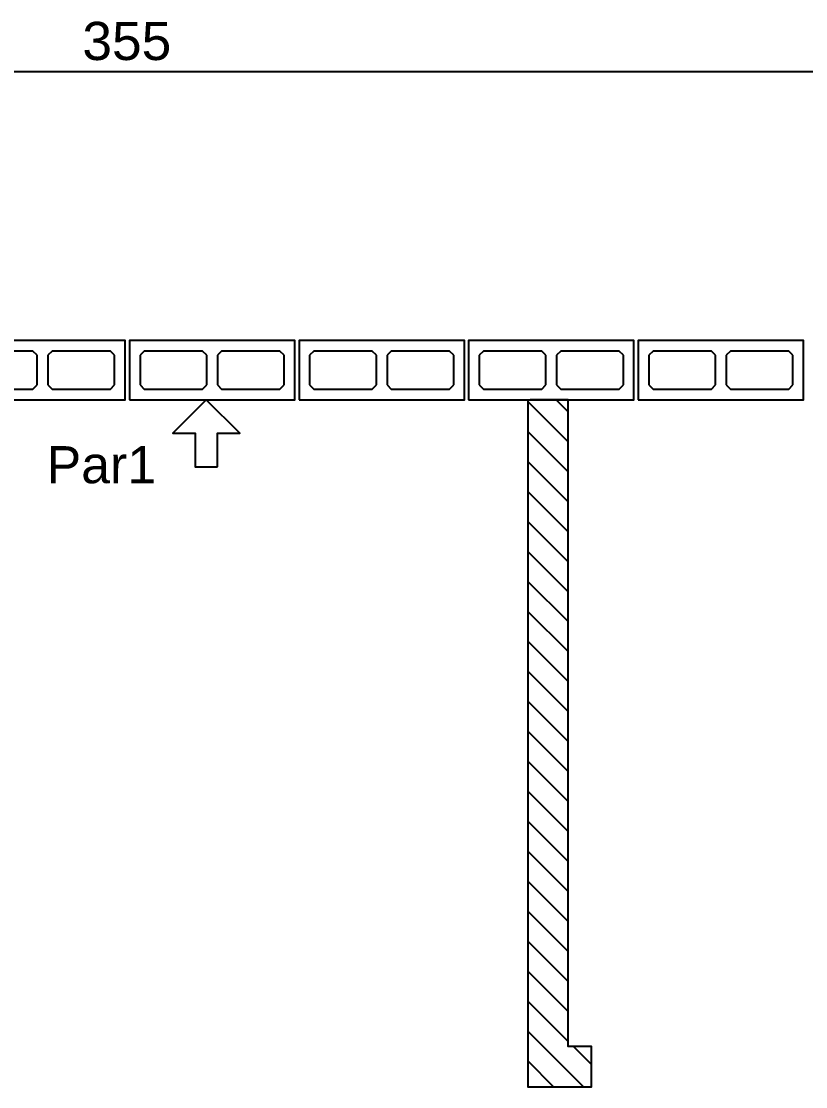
# Model space of a CAD drawing. Extents: x 0 to 119, y 0 to 84.
# Drawn here: x 15.12 to 18.82, y 67.08 to 72.11 of the extents above; entities that cross this region are included whole.
import ezdxf

# ---------------------------------------------------------------- set-up
doc = ezdxf.new("R2010")
doc.units = 0
doc.header["$MEASUREMENT"] = 0
doc.linetypes.add('ESTILO_TQS_0005', pattern=[0.4, 0.3, -0.1])
for name, color, linetype in [('27', 250, 'CONTINUOUS'), ('29', 9, 'CONTINUOUS'), ('3', 7, 'CONTINUOUS'), ('35', 255, 'CONTINUOUS')]:
    doc.layers.add(name, color=color, linetype=linetype)
doc.styles.add('TQS_ARIAL', font='arial.ttf')

msp = doc.modelspace()

# ---------------------------------------------------------------- linework, layer by layer
at = {"layer": '27', "color": 250, "linetype": 'ESTILO_TQS_0005'}
for points in [[(14.88025, 70.39055), (14.90025, 70.37055), (15.17525, 70.37055), (15.19525, 70.39055), (15.19525, 70.53055), (15.17525, 70.55055), (14.90025, 70.55055), (14.88025, 70.53055), (14.88025, 70.39055)], [(15.24525, 70.39055), (15.26525, 70.37055), (15.54025, 70.37055), (15.56025, 70.39055), (15.56025, 70.53055), (15.54025, 70.55055), (15.26525, 70.55055), (15.24525, 70.53055), (15.24525, 70.39055)], [(15.68025, 70.39055), (15.70025, 70.37055), (15.97525, 70.37055), (15.99525, 70.39055), (15.99525, 70.53055), (15.97525, 70.55055), (15.70025, 70.55055), (15.68025, 70.53055), (15.68025, 70.39055)], [(16.04525, 70.39055), (16.06525, 70.37055), (16.34025, 70.37055), (16.36025, 70.39055), (16.36025, 70.53055), (16.34025, 70.55055), (16.06525, 70.55055), (16.04525, 70.53055), (16.04525, 70.39055)], [(16.48025, 70.39055), (16.50025, 70.37055), (16.77525, 70.37055), (16.79525, 70.39055), (16.79525, 70.53055), (16.77525, 70.55055), (16.50025, 70.55055), (16.48025, 70.53055), (16.48025, 70.39055)], [(16.84525, 70.39055), (16.86525, 70.37055), (17.14025, 70.37055), (17.16025, 70.39055), (17.16025, 70.53055), (17.14025, 70.55055), (16.86525, 70.55055), (16.84525, 70.53055), (16.84525, 70.39055)], [(17.28025, 70.39055), (17.30025, 70.37055), (17.57525, 70.37055), (17.59525, 70.39055), (17.59525, 70.53055), (17.57525, 70.55055), (17.30025, 70.55055), (17.28025, 70.53055), (17.28025, 70.39055)], [(17.64525, 70.39055), (17.66525, 70.37055), (17.94025, 70.37055), (17.96025, 70.39055), (17.96025, 70.53055), (17.94025, 70.55055), (17.66525, 70.55055), (17.64525, 70.53055), (17.64525, 70.39055)], [(18.08025, 70.39055), (18.10025, 70.37055), (18.37525, 70.37055), (18.39525, 70.39055), (18.39525, 70.53055), (18.37525, 70.55055), (18.10025, 70.55055), (18.08025, 70.53055), (18.08025, 70.39055)], [(18.44525, 70.39055), (18.46525, 70.37055), (18.74025, 70.37055), (18.76025, 70.39055), (18.76025, 70.53055), (18.74025, 70.55055), (18.46525, 70.55055), (18.44525, 70.53055), (18.44525, 70.39055)]]:
    msp.add_lwpolyline(points, dxfattribs=at)
at = {"layer": '29', "color": 9, "linetype": 'Continuous'}
for p, q in [((17.643534, 70.32055), (17.700292, 70.263791)), ((17.510206, 70.312456), (17.700292, 70.12237)), ((17.510206, 70.171035), (17.700292, 69.980949)), ((17.510206, 70.029614), (17.700292, 69.839527)), ((17.510206, 69.888192), (17.700292, 69.698106)), ((17.510206, 69.746771), (17.700292, 69.556684)), ((17.510206, 69.605349), (17.700292, 69.415263)), ((17.510206, 69.463928), (17.700292, 69.273842)), ((17.510206, 69.322507), (17.700292, 69.13242)), ((17.510206, 69.181085), (17.700292, 68.990999)), ((17.510206, 69.039664), (17.700292, 68.849578)), ((17.510206, 68.898243), (17.700292, 68.708156)), ((17.510206, 68.756821), (17.700292, 68.566735)), ((17.510206, 68.6154), (17.700292, 68.425314)), ((17.510206, 68.473979), (17.700292, 68.283892)), ((17.510206, 68.332557), (17.700292, 68.142471)), ((17.510206, 68.191136), (17.700292, 68.00105)), ((17.510206, 68.049715), (17.700292, 67.859628)), ((17.510206, 67.908293), (17.700292, 67.718207)), ((17.510206, 67.766872), (17.700292, 67.576785)), ((17.510206, 67.62545), (17.700292, 67.435364)), ((17.510206, 67.484029), (17.700292, 67.293943)), ((17.510206, 67.342608), (17.772841, 67.079973)), ((17.724256, 67.269979), (17.810272, 67.183963)), ((17.510206, 67.201186), (17.631378, 67.080015))]:
    msp.add_line(p, q, dxfattribs=at)
msp.add_lwpolyline([(17.510206, 70.32055), (17.510206, 67.08005), (17.810248, 67.079962), (17.810292, 67.269979), (17.700292, 67.269979), (17.700292, 70.32055), (17.520292, 70.32055)], dxfattribs=at)
at = {"layer": '3', "color": 7, "linetype": 'Continuous'}
for points in [[(14.83025, 70.32055), (15.61025, 70.32055), (15.61025, 70.60055), (14.83025, 70.60055), (14.83025, 70.32055)], [(15.63025, 70.32055), (16.41025, 70.32055), (16.41025, 70.60055), (15.63025, 70.60055), (15.63025, 70.32055)], [(16.43025, 70.32055), (17.21025, 70.32055), (17.21025, 70.60055), (16.43025, 70.60055), (16.43025, 70.32055)], [(17.23025, 70.32055), (18.01025, 70.32055), (18.01025, 70.60055), (17.23025, 70.60055), (17.23025, 70.32055)], [(18.03025, 70.32055), (18.81025, 70.32055), (18.81025, 70.60055), (18.03025, 70.60055), (18.03025, 70.32055)], [(16.045209, 70.004603), (16.045209, 70.162576), (16.150525, 70.162576), (15.992551, 70.32055), (15.834578, 70.162576), (15.939893, 70.162576), (15.939893, 70.004603), (16.045209, 70.004603)]]:
    msp.add_lwpolyline(points, dxfattribs=at)
at = {"layer": '35', "color": 255, "linetype": 'Continuous'}
msp.add_line((12.11025, 71.86937), (19.21025, 71.86937), dxfattribs=at)

# ---------------------------------------------------------------- texts
at = {"layer": '3', "color": 7, "linetype": 'Continuous', "style": 'TQS_ARIAL'}
msp.add_text('Par1', height=0.175, dxfattribs=at).set_placement((15.239689, 69.9268))
at = {"layer": '35', "color": 255, "linetype": 'Continuous', "style": 'TQS_ARIAL'}
msp.add_text('355', height=0.18, dxfattribs=at).set_placement((15.40825, 71.92337))

doc.saveas('drawing.dxf')
